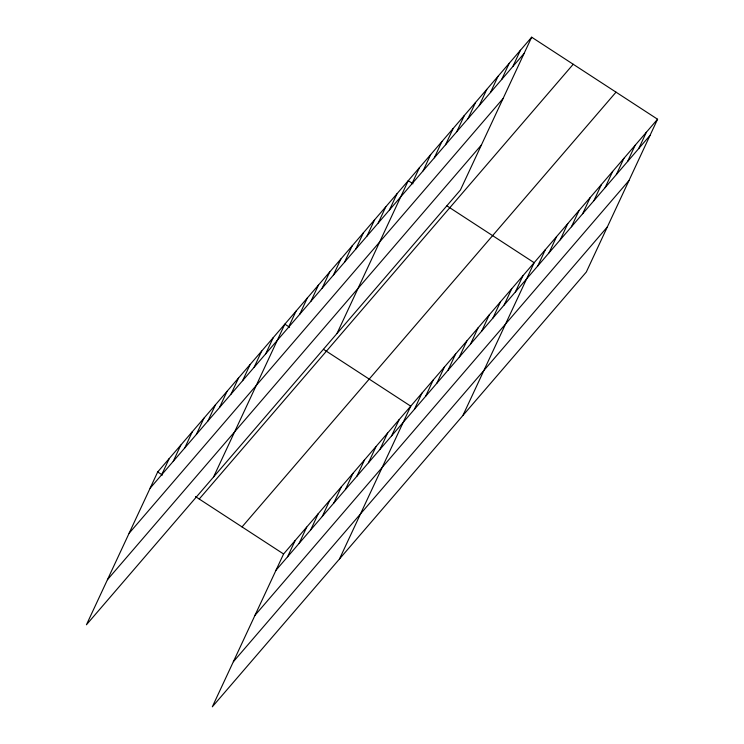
<?xml version="1.0" encoding="UTF-8"?>
<svg xmlns="http://www.w3.org/2000/svg" width="744" height="744" viewBox="0 0 744 744"><rect width="100%" height="100%" fill="white"/><g stroke="black" fill="none" stroke-linecap="round" stroke-linejoin="round"><path stroke-width="1.12" d="M531.672 37.2L157.691 471.966L86.434 624.774L460.415 190.018L531.672 37.2L657.566 119.226L586.309 272.034L212.328 706.8L283.585 553.982L657.566 119.226M161.671 474.774L169.251 458.527M173.231 461.336L180.811 445.089M184.791 447.897L192.37 431.65M196.351 434.459L203.93 418.212M207.911 421.02L215.49 404.773M219.471 407.582L227.05 391.335M231.031 394.143L238.61 377.896M242.591 380.705L250.161 364.458M254.15 367.266L261.721 351.019M265.71 353.828L273.281 337.581M213.584 476.96L284.84 324.142L289.565 327.221M288.486 327.341L296.066 311.104M299.711 314.303L307.281 298.056M310.927 301.264L318.497 285.017M322.143 288.216L329.722 271.969M333.368 275.178L340.938 258.931M344.584 262.13L352.163 245.883M355.799 249.091L363.379 232.844M367.024 236.043L374.595 219.796M378.24 223.005L385.82 206.758M389.465 209.957L397.036 193.719M336.995 333.489L408.261 180.671L412.976 183.749M411.897 183.87L419.477 167.633M423.122 170.832L430.692 154.585M434.338 157.784L441.917 141.546M445.563 144.745L453.133 128.498M456.779 131.707L464.349 115.46M467.995 118.659L475.574 102.412M479.22 105.62L486.79 89.373M490.436 92.572L498.015 76.325M501.651 79.534L509.231 63.287M512.876 66.486L520.447 50.239M287.575 556.791L295.145 540.544M299.135 543.353L306.705 527.105M310.694 529.914L318.265 513.667M322.254 516.476L329.825 500.228M333.814 503.037L341.384 486.799M345.374 489.599L352.944 473.361M356.934 476.16L364.504 459.922M368.485 462.722L376.064 446.484M380.044 449.283L387.624 433.045M391.604 435.844L399.184 419.607M339.487 558.976L410.744 406.168L323.556 349.364M414.389 409.367L421.96 393.12M425.605 396.329L433.185 380.082M436.821 383.281L444.401 367.034M448.046 370.242L455.616 353.995M459.262 357.194L466.841 340.947M470.487 344.156L478.057 327.909M481.703 331.108L489.282 314.861M492.919 318.069L500.498 301.822M504.144 305.021L511.714 288.784M515.36 291.983L522.939 275.736M462.898 415.505L534.155 262.697L446.967 205.893M537.8 265.896L545.371 249.649M549.016 252.848L556.596 236.611M560.241 239.81L567.812 223.563M571.457 226.771L579.037 210.524M582.673 213.723L590.252 197.476M593.898 200.685L601.468 184.438M605.114 187.637L612.693 171.39M616.339 174.598L623.909 158.351M627.555 161.55L635.125 145.303M638.771 148.512L646.35 132.265M150.111 488.213L524.092 53.447M129.103 533.281L503.074 98.515M107.443 579.706L481.424 144.95M199.234 499.029L573.215 64.263M242.042 526.919L616.023 92.154M276.015 570.23L649.996 135.464M254.997 615.297L628.978 180.532M233.346 661.732L607.327 226.967M157.691 471.966L162.415 475.044M195.458 496.574L283.585 553.982"/></g></svg>
